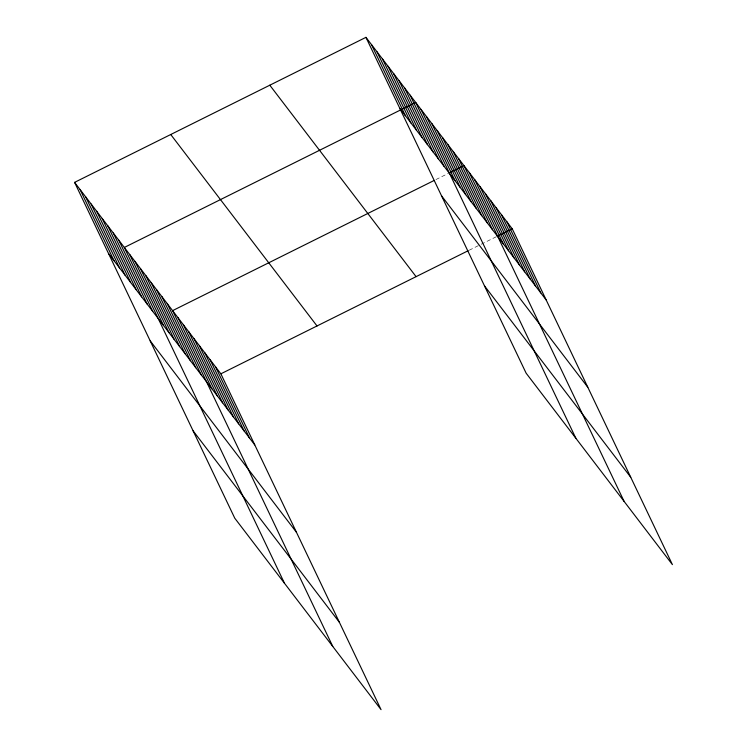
<?xml version="1.0" encoding="UTF-8"?>
<svg xmlns="http://www.w3.org/2000/svg" width="747" height="747" viewBox="0 0 747 747"><rect width="100%" height="100%" fill="white"/><g stroke="black" fill="none" stroke-linecap="round" stroke-linejoin="round"><path stroke-width="0.56" stroke-dasharray="3.73 2.8" d="M435.912 179.579L447.929 173.593M469.163 250.236L480.181 244.755M481.18 244.25L496.204 236.771"/><path stroke-width="1.12" d="M74.588 182.371L220.869 373.817L381.054 709.65L234.773 518.203L74.588 182.371L365.946 37.35L512.227 228.797L672.412 564.629L526.131 373.183L365.946 37.35M433.914 180.578L172.594 310.64L332.779 646.472M448.928 173.099L463.952 165.619L624.137 501.452M220.869 373.817L468.164 250.731M497.203 236.276L512.227 228.797M399.86 108.455L546.141 299.902M441.533 195.817L587.814 387.263M484.458 285.821L630.748 477.268M269.798 85.205L416.079 276.651M170.736 134.516L317.017 325.963M108.502 253.476L254.783 444.923M150.175 340.837L296.456 532.284M193.1 430.842L339.39 622.288M506.868 221.775L540.781 292.889M501.498 214.762L535.422 285.868M496.139 207.741L530.053 278.846M490.77 200.719L524.693 271.824M485.41 193.697L519.324 264.802M480.05 186.675L513.964 257.79M474.681 179.663L508.595 250.768M469.321 172.641L503.235 243.746M458.593 158.597L492.506 229.712M453.224 151.585L487.147 222.69M447.864 144.563L481.778 215.668M442.504 137.541L476.418 208.646M437.135 130.52L471.049 201.625M431.775 123.498L465.689 194.612M426.406 116.485L460.329 187.59M421.047 109.464L454.96 180.569M575.862 438.274L415.677 102.442L124.319 247.462L284.504 583.295M410.159 95.214L444.073 166.32M404.631 87.978L438.545 159.083M399.103 80.741L433.017 151.856M393.576 73.514L427.489 144.619M388.048 66.278L421.971 137.383M382.52 59.05L416.443 130.155M377.002 51.814L410.915 122.919M371.474 44.587L405.388 115.692M215.51 366.796L249.423 437.901M210.14 359.774L244.054 430.888M204.781 352.761L238.695 423.866M199.412 345.74L233.335 416.845M194.052 338.718L227.966 409.823M188.692 331.696L222.606 402.801M183.323 324.674L217.237 395.789M177.963 317.662L211.877 388.767M167.235 303.618L201.148 374.723M161.866 296.596L195.789 367.711M156.506 289.584L190.42 360.689M151.146 282.562L185.06 353.667M145.777 275.54L179.691 346.645M140.417 268.518L174.331 339.624M135.048 261.497L168.971 332.611M129.689 254.484L163.602 325.589M118.801 240.226L152.715 311.34M113.273 232.999L147.187 304.104M107.745 225.762L141.659 296.867M102.218 218.535L136.131 289.64M96.69 211.298L130.613 282.403M91.162 204.062L125.085 275.176M85.644 196.834L119.557 267.94M80.116 189.598L114.03 260.712"/></g></svg>
